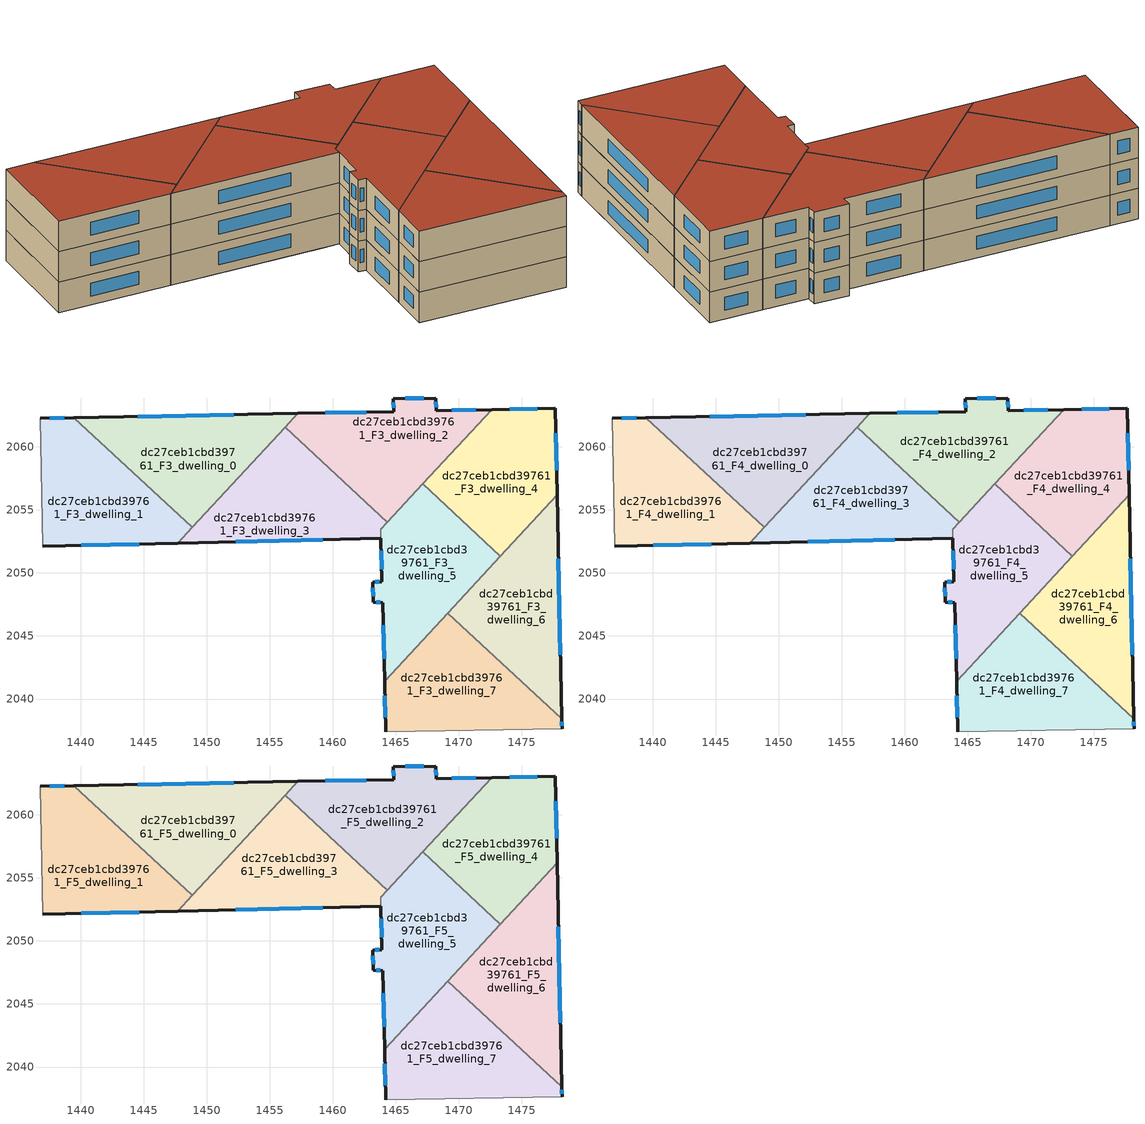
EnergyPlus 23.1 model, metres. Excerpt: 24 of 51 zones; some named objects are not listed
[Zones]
dc27ceb1cbd39761_F3_dwelling_0
 floor to dc27ceb1cbd39761_F2_dwelling_0 (EU_floor_Construction): 1457.23,2062.65 1448.86,2053.61 1439.47,2062.3 z9
 wall outside (EU_wall_Construction): 1457.23,2062.65 1439.47,2062.3 z9:12
 wall to dc27ceb1cbd39761_F3_dwelling_1 (EU_wall_Construction): 1439.47,2062.3 1448.86,2053.61 z9:12
 wall to dc27ceb1cbd39761_F3_dwelling_3 (EU_wall_Construction): 1448.86,2053.61 1456.21,2061.55 z9:12
 wall to dc27ceb1cbd39761_F3_dwelling_2 (EU_wall_Construction): 1456.21,2061.55 1457.23,2062.65 z9:12
 window (EU_Window_Construction): 1452.16,2062.55 1444.54,2062.4 z9.86:11.14
dc27ceb1cbd39761_F3_dwelling_1
 floor to dc27ceb1cbd39761_F2_dwelling_1 (EU_floor_Construction): 1448.86,2053.61 1447.71,2052.37 1436.99,2052.1 1436.77,2062.25 1439.47,2062.3 z9
 wall outside (EU_wall_Construction): 1439.47,2062.3 1436.77,2062.25 / 1436.99,2052.1 1447.71,2052.37 z9:12
 wall adiabatic (EU_wall_Construction): 1436.77,2062.25 1436.99,2052.1 z9:12
 wall to dc27ceb1cbd39761_F3_dwelling_3 (EU_wall_Construction): 1447.71,2052.37 1448.86,2053.61 z9:12
 window (EU_Window_Construction): 1438.7,2062.29 1437.54,2062.27 / 1440.05,2052.18 1444.65,2052.29 z9.86:11.14
dc27ceb1cbd39761_F3_dwelling_2
 floor to dc27ceb1cbd39761_F2_dwelling_2 (EU_floor_Construction): 1472.58,2062.95 1465.97,2055.81 1458.55,2062.68 1464.84,2062.8 1464.79,2063.83 1468.16,2063.86 1468.19,2062.86 z9
 floor to dc27ceb1cbd39761_F2_dwelling_3 (EU_floor_Construction): 1465.97,2055.81 1464.33,2054.03 1456.21,2061.55 1457.23,2062.65 1458.55,2062.68 z9
 wall outside (EU_wall_Construction): 1472.58,2062.95 1468.19,2062.86 1468.16,2063.86 1464.79,2063.83 1464.84,2062.8 1457.23,2062.65 z9:12
 wall to dc27ceb1cbd39761_F3_dwelling_3 (EU_wall_Construction): 1456.21,2061.55 1464.33,2054.03 z9:12
 wall to dc27ceb1cbd39761_F3_dwelling_4 (EU_wall_Construction): 1467.13,2057.05 1472.58,2062.95 z9:12
 wall to dc27ceb1cbd39761_F3_dwelling_5 (EU_wall_Construction): 1464.33,2054.03 1467.13,2057.05 z9:12
 window (EU_Window_Construction): 1471.33,2062.92 1469.44,2062.89 / 1462.66,2062.76 1459.41,2062.69 / 1464.8,2063.53 1464.82,2063.09 / 1467.2,2063.85 1465.76,2063.83 / 1468.18,2063.15 1468.17,2063.57 z9.86:11.14
dc27ceb1cbd39761_F3_dwelling_3
 floor to dc27ceb1cbd39761_F2_dwelling_3 (EU_floor_Construction): 1464.33,2054.03 1463.79,2053.46 1463.81,2052.76 1462.22,2052.72 1454.59,2059.79 1456.21,2061.55 z9
 floor to dc27ceb1cbd39761_F2_dwelling_4 (EU_floor_Construction): 1462.22,2052.72 1447.71,2052.37 1454.59,2059.79 z9
 wall outside (EU_wall_Construction): 1447.71,2052.37 1463.81,2052.76 z9:12
 wall to dc27ceb1cbd39761_F3_dwelling_5 (EU_wall_Construction): 1463.8,2053.46 1464.33,2054.03 / 1463.81,2052.76 1463.79,2053.46 z9:12
 window (EU_Window_Construction): 1452.31,2052.48 1459.21,2052.65 z9.86:11.14
dc27ceb1cbd39761_F3_dwelling_4
 floor to dc27ceb1cbd39761_F2_dwelling_5 (EU_floor_Construction): 1477.64,2063.05 1477.78,2056.19 1473.29,2051.34 1467.12,2057.05 1472.58,2062.95 z9
 wall outside (EU_wall_Construction): 1477.78,2056.19 1477.64,2063.05 1472.58,2062.95 z9:12
 wall to dc27ceb1cbd39761_F3_dwelling_5 (EU_wall_Construction): 1467.12,2057.05 1473.29,2051.34 z9:12
 wall to dc27ceb1cbd39761_F3_dwelling_6 (EU_wall_Construction): 1473.29,2051.34 1477.78,2056.19 z9:12
 window (EU_Window_Construction): 1476.2,2063.02 1474.03,2062.98 / 1477.74,2058.15 1477.68,2061.09 z9.86:11.14
dc27ceb1cbd39761_F3_dwelling_5
 floor to dc27ceb1cbd39761_F2_dwelling_6 (EU_floor_Construction): 1473.29,2051.34 1464.1,2041.41 1463.97,2047.65 1463.22,2047.67 1463.17,2049.28 1463.88,2049.32 1463.81,2052.76 1463.8,2053.46 1467.12,2057.05 z9
 wall outside (EU_wall_Construction): 1463.81,2052.76 1463.88,2049.32 1463.17,2049.28 1463.22,2047.67 1463.97,2047.65 1464.1,2041.41 z9:12
 wall to dc27ceb1cbd39761_F3_dwelling_7 (EU_wall_Construction): 1464.1,2041.41 1469.1,2046.81 z9:12
 wall to dc27ceb1cbd39761_F3_dwelling_6 (EU_wall_Construction): 1469.1,2046.81 1473.29,2051.34 z9:12
 window (EU_Window_Construction): 1463.83,2051.78 1463.86,2050.3 / 1464,2045.87 1464.06,2043.19 / 1463.43,2047.67 1463.75,2047.66 / 1463.18,2048.82 1463.2,2048.13 / 1463.68,2049.31 1463.37,2049.29 z9.86:11.14
dc27ceb1cbd39761_F3_dwelling_6
 floor to dc27ceb1cbd39761_F2_dwelling_7 (EU_floor_Construction): 1477.78,2056.19 1478.16,2038.43 1469.1,2046.81 z9
 wall outside (EU_wall_Construction): 1478.16,2038.43 1477.78,2056.19 z9:12
 wall to dc27ceb1cbd39761_F3_dwelling_7 (EU_wall_Construction): 1469.1,2046.81 1478.16,2038.43 z9:12
 window (EU_Window_Construction): 1478.05,2043.5 1477.89,2051.12 z9.86:11.14
dc27ceb1cbd39761_F3_dwelling_7
 floor to dc27ceb1cbd39761_F2_dwelling_8 (EU_floor_Construction): 1478.16,2038.43 1478.17,2037.66 1464.18,2037.4 1464.1,2041.41 1469.1,2046.81 z9
 wall outside (EU_wall_Construction): 1478.17,2037.66 1478.16,2038.43 / 1464.1,2041.41 1464.18,2037.4 z9:12
 wall adiabatic (EU_wall_Construction): 1464.18,2037.4 1478.17,2037.66 z9:12
 window (EU_Window_Construction): 1478.17,2037.88 1478.16,2038.21 / 1464.12,2040.26 1464.16,2038.54 z9.86:11.14
dc27ceb1cbd39761_F4_dwelling_0
 floor to dc27ceb1cbd39761_F3_dwelling_0 (EU_floor_Construction): 1457.23,2062.65 1448.86,2053.61 1439.47,2062.3 z12
 wall outside (EU_wall_Construction): 1457.23,2062.65 1439.47,2062.3 z12:15
 wall to dc27ceb1cbd39761_F4_dwelling_1 (EU_wall_Construction): 1439.47,2062.3 1448.86,2053.61 z12:15
 wall to dc27ceb1cbd39761_F4_dwelling_3 (EU_wall_Construction): 1448.86,2053.61 1456.21,2061.55 z12:15
 wall to dc27ceb1cbd39761_F4_dwelling_2 (EU_wall_Construction): 1456.21,2061.55 1457.23,2062.65 z12:15
 window (EU_Window_Construction): 1452.16,2062.55 1444.54,2062.4 z12.86:14.14
dc27ceb1cbd39761_F4_dwelling_1
 floor to dc27ceb1cbd39761_F3_dwelling_1 (EU_floor_Construction): 1448.86,2053.61 1447.71,2052.37 1436.99,2052.1 1436.77,2062.25 1439.47,2062.3 z12
 wall outside (EU_wall_Construction): 1439.47,2062.3 1436.77,2062.25 / 1436.99,2052.1 1447.71,2052.37 z12:15
 wall adiabatic (EU_wall_Construction): 1436.77,2062.25 1436.99,2052.1 z12:15
 wall to dc27ceb1cbd39761_F4_dwelling_3 (EU_wall_Construction): 1447.71,2052.37 1448.86,2053.61 z12:15
 window (EU_Window_Construction): 1438.7,2062.29 1437.54,2062.27 / 1440.05,2052.18 1444.65,2052.29 z12.86:14.14
dc27ceb1cbd39761_F4_dwelling_2
 floor to dc27ceb1cbd39761_F3_dwelling_2 (EU_floor_Construction): 1472.58,2062.95 1464.33,2054.03 1456.21,2061.55 1457.23,2062.65 1464.84,2062.8 1464.79,2063.83 1468.16,2063.86 1468.19,2062.86 z12
 wall outside (EU_wall_Construction): 1472.58,2062.95 1468.19,2062.86 1468.16,2063.86 1464.79,2063.83 1464.84,2062.8 1457.23,2062.65 z12:15
 wall to dc27ceb1cbd39761_F4_dwelling_3 (EU_wall_Construction): 1456.21,2061.55 1464.33,2054.03 z12:15
 wall to dc27ceb1cbd39761_F4_dwelling_4 (EU_wall_Construction): 1467.13,2057.05 1472.58,2062.95 z12:15
 wall to dc27ceb1cbd39761_F4_dwelling_5 (EU_wall_Construction): 1464.33,2054.03 1467.13,2057.05 z12:15
 window (EU_Window_Construction): 1471.33,2062.92 1469.44,2062.89 / 1462.66,2062.76 1459.41,2062.69 / 1464.8,2063.53 1464.82,2063.09 / 1467.2,2063.85 1465.76,2063.83 / 1468.18,2063.15 1468.17,2063.57 z12.86:14.14
dc27ceb1cbd39761_F4_dwelling_3
 floor to dc27ceb1cbd39761_F3_dwelling_3 (EU_floor_Construction): 1464.33,2054.03 1463.79,2053.46 1463.81,2052.76 1447.71,2052.37 1456.21,2061.55 z12
 wall outside (EU_wall_Construction): 1447.71,2052.37 1463.81,2052.76 z12:15
 wall to dc27ceb1cbd39761_F4_dwelling_5 (EU_wall_Construction): 1463.8,2053.46 1464.33,2054.03 / 1463.81,2052.76 1463.79,2053.46 z12:15
 window (EU_Window_Construction): 1452.31,2052.48 1459.21,2052.65 z12.86:14.14
dc27ceb1cbd39761_F4_dwelling_4
 floor to dc27ceb1cbd39761_F3_dwelling_4 (EU_floor_Construction): 1477.64,2063.05 1477.78,2056.19 1473.29,2051.34 1467.12,2057.05 1472.58,2062.95 z12
 wall outside (EU_wall_Construction): 1477.78,2056.19 1477.64,2063.05 1472.58,2062.95 z12:15
 wall to dc27ceb1cbd39761_F4_dwelling_5 (EU_wall_Construction): 1467.12,2057.05 1473.29,2051.34 z12:15
 wall to dc27ceb1cbd39761_F4_dwelling_6 (EU_wall_Construction): 1473.29,2051.34 1477.78,2056.19 z12:15
 window (EU_Window_Construction): 1476.2,2063.02 1474.03,2062.98 / 1477.74,2058.15 1477.68,2061.09 z12.86:14.14
dc27ceb1cbd39761_F4_dwelling_5
 floor to dc27ceb1cbd39761_F3_dwelling_5 (EU_floor_Construction): 1473.29,2051.34 1464.1,2041.41 1463.97,2047.65 1463.22,2047.67 1463.17,2049.28 1463.88,2049.32 1463.81,2052.76 1463.8,2053.46 1467.12,2057.05 z12
 wall outside (EU_wall_Construction): 1463.81,2052.76 1463.88,2049.32 1463.17,2049.28 1463.22,2047.67 1463.97,2047.65 1464.1,2041.41 z12:15
 wall to dc27ceb1cbd39761_F4_dwelling_7 (EU_wall_Construction): 1464.1,2041.41 1469.1,2046.81 z12:15
 wall to dc27ceb1cbd39761_F4_dwelling_6 (EU_wall_Construction): 1469.1,2046.81 1473.29,2051.34 z12:15
 window (EU_Window_Construction): 1463.83,2051.78 1463.86,2050.3 / 1464,2045.87 1464.06,2043.19 / 1463.43,2047.67 1463.75,2047.66 / 1463.18,2048.82 1463.2,2048.13 / 1463.68,2049.31 1463.37,2049.29 z12.86:14.14
dc27ceb1cbd39761_F4_dwelling_6
 floor to dc27ceb1cbd39761_F3_dwelling_6 (EU_floor_Construction): 1477.78,2056.19 1478.16,2038.43 1469.1,2046.81 z12
 wall outside (EU_wall_Construction): 1478.16,2038.43 1477.78,2056.19 z12:15
 wall to dc27ceb1cbd39761_F4_dwelling_7 (EU_wall_Construction): 1469.1,2046.81 1478.16,2038.43 z12:15
 window (EU_Window_Construction): 1478.05,2043.5 1477.89,2051.12 z12.86:14.14
dc27ceb1cbd39761_F4_dwelling_7
 floor to dc27ceb1cbd39761_F3_dwelling_7 (EU_floor_Construction): 1478.16,2038.43 1478.17,2037.66 1464.18,2037.4 1464.1,2041.41 1469.1,2046.81 z12
 wall outside (EU_wall_Construction): 1478.17,2037.66 1478.16,2038.43 / 1464.1,2041.41 1464.18,2037.4 z12:15
 wall adiabatic (EU_wall_Construction): 1464.18,2037.4 1478.17,2037.66 z12:15
 window (EU_Window_Construction): 1478.17,2037.88 1478.16,2038.21 / 1464.12,2040.26 1464.16,2038.54 z12.86:14.14
dc27ceb1cbd39761_F5_dwelling_0
 floor to dc27ceb1cbd39761_F4_dwelling_0 (EU_floor_Construction): 1457.23,2062.65 1448.86,2053.61 1439.47,2062.3 z15
 wall outside (EU_wall_Construction): 1457.23,2062.65 1439.47,2062.3 z15:18
 wall to dc27ceb1cbd39761_F5_dwelling_1 (EU_wall_Construction): 1439.47,2062.3 1448.86,2053.61 z15:18
 wall to dc27ceb1cbd39761_F5_dwelling_3 (EU_wall_Construction): 1448.86,2053.61 1456.21,2061.55 z15:18
 wall to dc27ceb1cbd39761_F5_dwelling_2 (EU_wall_Construction): 1456.21,2061.55 1457.23,2062.65 z15:18
 window (EU_Window_Construction): 1452.16,2062.55 1444.54,2062.4 z15.86:17.14
 roof outside (EU_roof_Construction): 1448.86,2053.61 1457.23,2062.65 1439.47,2062.3 z18
dc27ceb1cbd39761_F5_dwelling_1
 floor to dc27ceb1cbd39761_F4_dwelling_1 (EU_floor_Construction): 1448.86,2053.61 1447.71,2052.37 1436.99,2052.1 1436.77,2062.25 1439.47,2062.3 z15
 wall outside (EU_wall_Construction): 1439.47,2062.3 1436.77,2062.25 / 1436.99,2052.1 1447.71,2052.37 z15:18
 wall adiabatic (EU_wall_Construction): 1436.77,2062.25 1436.99,2052.1 z15:18
 wall to dc27ceb1cbd39761_F5_dwelling_3 (EU_wall_Construction): 1447.71,2052.37 1448.86,2053.61 z15:18
 window (EU_Window_Construction): 1438.7,2062.29 1437.54,2062.27 / 1440.05,2052.18 1444.65,2052.29 z15.86:17.14
 roof outside (EU_roof_Construction): 1447.71,2052.37 1448.86,2053.61 1439.47,2062.3 1436.77,2062.25 1436.99,2052.1 z18
dc27ceb1cbd39761_F5_dwelling_2
 floor to dc27ceb1cbd39761_F4_dwelling_2 (EU_floor_Construction): 1472.58,2062.95 1464.33,2054.03 1456.21,2061.55 1457.23,2062.65 1464.84,2062.8 1464.79,2063.83 1468.16,2063.86 1468.19,2062.86 z15
 wall outside (EU_wall_Construction): 1472.58,2062.95 1468.19,2062.86 1468.16,2063.86 1464.79,2063.83 1464.84,2062.8 1457.23,2062.65 z15:18
 wall to dc27ceb1cbd39761_F5_dwelling_3 (EU_wall_Construction): 1456.21,2061.55 1464.33,2054.03 z15:18
 wall to dc27ceb1cbd39761_F5_dwelling_4 (EU_wall_Construction): 1467.13,2057.05 1472.58,2062.95 z15:18
 wall to dc27ceb1cbd39761_F5_dwelling_5 (EU_wall_Construction): 1464.33,2054.03 1467.13,2057.05 z15:18
 window (EU_Window_Construction): 1471.33,2062.92 1469.44,2062.89 / 1462.66,2062.76 1459.41,2062.69 / 1464.8,2063.53 1464.82,2063.09 / 1467.2,2063.85 1465.76,2063.83 / 1468.18,2063.15 1468.17,2063.57 z15.86:17.14
 roof outside (EU_roof_Construction): 1464.33,2054.03 1472.58,2062.95 1468.19,2062.86 1468.16,2063.86 1464.79,2063.83 1464.84,2062.8 1457.23,2062.65 1456.21,2061.55 z18
dc27ceb1cbd39761_F5_dwelling_3
 floor to dc27ceb1cbd39761_F4_dwelling_3 (EU_floor_Construction): 1464.33,2054.03 1463.79,2053.46 1463.81,2052.76 1447.71,2052.37 1456.21,2061.55 z15
 wall outside (EU_wall_Construction): 1447.71,2052.37 1463.81,2052.76 z15:18
 wall to dc27ceb1cbd39761_F5_dwelling_5 (EU_wall_Construction): 1463.8,2053.46 1464.33,2054.03 / 1463.81,2052.76 1463.79,2053.46 z15:18
 window (EU_Window_Construction): 1452.31,2052.48 1459.21,2052.65 z15.86:17.14
 roof outside (EU_roof_Construction): 1463.81,2052.76 1463.79,2053.46 1464.33,2054.03 1456.21,2061.55 1447.71,2052.37 z18
dc27ceb1cbd39761_F5_dwelling_4
 floor to dc27ceb1cbd39761_F4_dwelling_4 (EU_floor_Construction): 1477.64,2063.05 1477.78,2056.19 1473.29,2051.34 1467.12,2057.05 1472.58,2062.95 z15
 wall outside (EU_wall_Construction): 1477.78,2056.19 1477.64,2063.05 1472.58,2062.95 z15:18
 wall to dc27ceb1cbd39761_F5_dwelling_5 (EU_wall_Construction): 1467.12,2057.05 1473.29,2051.34 z15:18
 wall to dc27ceb1cbd39761_F5_dwelling_6 (EU_wall_Construction): 1473.29,2051.34 1477.78,2056.19 z15:18
 window (EU_Window_Construction): 1476.2,2063.02 1474.03,2062.98 / 1477.74,2058.15 1477.68,2061.09 z15.86:17.14
 roof outside (EU_roof_Construction): 1473.29,2051.34 1477.78,2056.19 1477.64,2063.05 1472.58,2062.95 1467.12,2057.05 z18
dc27ceb1cbd39761_F5_dwelling_5
 floor to dc27ceb1cbd39761_F4_dwelling_5 (EU_floor_Construction): 1473.29,2051.34 1464.1,2041.41 1463.97,2047.65 1463.22,2047.67 1463.17,2049.28 1463.88,2049.32 1463.81,2052.76 1463.8,2053.46 1467.12,2057.05 z15
 wall outside (EU_wall_Construction): 1463.81,2052.76 1463.88,2049.32 1463.17,2049.28 1463.22,2047.67 1463.97,2047.65 1464.1,2041.41 z15:18
 wall to dc27ceb1cbd39761_F5_dwelling_7 (EU_wall_Construction): 1464.1,2041.41 1469.1,2046.81 z15:18
 wall to dc27ceb1cbd39761_F5_dwelling_6 (EU_wall_Construction): 1469.1,2046.81 1473.29,2051.34 z15:18
 window (EU_Window_Construction): 1463.83,2051.78 1463.86,2050.3 / 1464,2045.87 1464.06,2043.19 / 1463.43,2047.67 1463.75,2047.66 / 1463.18,2048.82 1463.2,2048.13 / 1463.68,2049.31 1463.37,2049.29 z15.86:17.14
 roof outside (EU_roof_Construction): 1464.1,2041.41 1473.29,2051.34 1467.12,2057.05 1463.8,2053.46 1463.81,2052.76 1463.88,2049.32 1463.17,2049.28 1463.22,2047.67 1463.97,2047.65 z18
dc27ceb1cbd39761_F5_dwelling_6
 floor to dc27ceb1cbd39761_F4_dwelling_6 (EU_floor_Construction): 1477.78,2056.19 1478.16,2038.43 1469.1,2046.81 z15
 wall outside (EU_wall_Construction): 1478.16,2038.43 1477.78,2056.19 z15:18
 wall to dc27ceb1cbd39761_F5_dwelling_7 (EU_wall_Construction): 1469.1,2046.81 1478.16,2038.43 z15:18
 window (EU_Window_Construction): 1478.05,2043.5 1477.89,2051.12 z15.86:17.14
 roof outside (EU_roof_Construction): 1478.16,2038.43 1477.78,2056.19 1469.1,2046.81 z18
dc27ceb1cbd39761_F5_dwelling_7
 floor to dc27ceb1cbd39761_F4_dwelling_7 (EU_floor_Construction): 1478.16,2038.43 1478.17,2037.66 1464.18,2037.4 1464.1,2041.41 1469.1,2046.81 z15
 wall outside (EU_wall_Construction): 1478.17,2037.66 1478.16,2038.43 / 1464.1,2041.41 1464.18,2037.4 z15:18
 wall adiabatic (EU_wall_Construction): 1464.18,2037.4 1478.17,2037.66 z15:18
 window (EU_Window_Construction): 1478.17,2037.88 1478.16,2038.21 / 1464.12,2040.26 1464.16,2038.54 z15.86:17.14
 roof outside (EU_roof_Construction): 1478.17,2037.66 1478.16,2038.43 1469.1,2046.81 1464.1,2041.41 1464.18,2037.4 z18
[Building]
EU S2 Campaign: North Axis=0; Terrain=City; Solar Distribution=FullExterior
[Site:Location]
Helsinki-Vantaa.AP: Latitude=60.317; Longitude=24.963; Time Zone=2; Elevation=54.6
[SizingPeriod:WeatherFileDays]
AnnualSizingPeriod: Begin Month=1; Begin Day of Month=1; End Month=12; End Day of Month=31; Day of Week for Start Day=Monday; Use Weather File Daylight Saving Period=No; Use Weather File Rain and Snow Indicators=No
[MATERIAL]
EU_InternalMass_Material: Roughness=MediumRough; Thickness=0.1; Conductivity=1; Density=1800; Specific Heat=900; Thermal Absorptance=0.9; Solar Absorptance=0.7; Visible Absorptance=0.7
[MATERIAL:NOMASS] Roughness=MediumRough; Thermal Absorptance=0.9; Solar Absorptance=0.7; Visible Absorptance=0.7
Name | Thermal Resistance
EU_wall_NoMass | 1.10183
EU_roof_NoMass; EU_floor_NoMass | 1.70606
[WINDOWMATERIAL:SIMPLEGLAZINGSYSTEM]
EU_Window_SimpleGlazing: UFactor=3.11035; Solar Heat Gain Coefficient=0.8; Visible Transmittance=0.8
[CONSTRUCTION]
EU_wall_Construction: EU_wall_NoMass
EU_roof_Construction: EU_roof_NoMass
EU_floor_Construction: EU_floor_NoMass
EU_Window_Construction: EU_Window_SimpleGlazing
EU_InternalMass_Construction: EU_InternalMass_Material
[ZONE] Type=1; Multiplier=1; Ceiling Height=autocalculate; Floor Area=autocalculate; Part of Total Floor Area=Yes
Name | Volume
dc27ceb1cbd39761_F3_dwelling_0; dc27ceb1cbd39761_F4_dwelling_0; dc27ceb1cbd39761_F5_dwelling_0; dc27ceb1cbd39761_F3_dwelling_6; dc27ceb1cbd39761_F4_dwelling_6; dc27ceb1cbd39761_F5_dwelling_6 | 236.654
dc27ceb1cbd39761_F3_dwelling_1; dc27ceb1cbd39761_F4_dwelling_1; dc27ceb1cbd39761_F5_dwelling_1 | 236.658
dc27ceb1cbd39761_F3_dwelling_2; dc27ceb1cbd39761_F4_dwelling_2; dc27ceb1cbd39761_F5_dwelling_2 | 236.661
dc27ceb1cbd39761_F3_dwelling_3; dc27ceb1cbd39761_F4_dwelling_3; dc27ceb1cbd39761_F5_dwelling_3 | 237.393
dc27ceb1cbd39761_F3_dwelling_4; dc27ceb1cbd39761_F4_dwelling_4; dc27ceb1cbd39761_F5_dwelling_4 | 236.678
dc27ceb1cbd39761_F3_dwelling_5; dc27ceb1cbd39761_F4_dwelling_5; dc27ceb1cbd39761_F5_dwelling_5 | 235.963
dc27ceb1cbd39761_F3_dwelling_7; dc27ceb1cbd39761_F4_dwelling_7; dc27ceb1cbd39761_F5_dwelling_7 | 236.676
[INTERNALMASS] Construction=EU_InternalMass_Construction
Name | Zone or ZoneList | Surface Area
dc27ceb1cbd39761_F3_dwelling_0_EU_InternalMass | dc27ceb1cbd39761_F3_dwelling_0 | 78.885
dc27ceb1cbd39761_F3_dwelling_1_EU_InternalMass | dc27ceb1cbd39761_F3_dwelling_1 | 78.8858
dc27ceb1cbd39761_F3_dwelling_2_EU_InternalMass | dc27ceb1cbd39761_F3_dwelling_2 | 78.8871
dc27ceb1cbd39761_F3_dwelling_3_EU_InternalMass | dc27ceb1cbd39761_F3_dwelling_3 | 79.134
dc27ceb1cbd39761_F3_dwelling_4_EU_InternalMass | dc27ceb1cbd39761_F3_dwelling_4 | 78.893
dc27ceb1cbd39761_F3_dwelling_5_EU_InternalMass | dc27ceb1cbd39761_F3_dwelling_5 | 78.6555
dc27ceb1cbd39761_F3_dwelling_6_EU_InternalMass | dc27ceb1cbd39761_F3_dwelling_6 | 78.8848
dc27ceb1cbd39761_F3_dwelling_7_EU_InternalMass | dc27ceb1cbd39761_F3_dwelling_7 | 78.8921
dc27ceb1cbd39761_F4_dwelling_0_EU_InternalMass | dc27ceb1cbd39761_F4_dwelling_0 | 78.885
dc27ceb1cbd39761_F4_dwelling_1_EU_InternalMass | dc27ceb1cbd39761_F4_dwelling_1 | 78.8858
dc27ceb1cbd39761_F4_dwelling_2_EU_InternalMass | dc27ceb1cbd39761_F4_dwelling_2 | 78.8871
dc27ceb1cbd39761_F4_dwelling_3_EU_InternalMass | dc27ceb1cbd39761_F4_dwelling_3 | 79.134
dc27ceb1cbd39761_F4_dwelling_4_EU_InternalMass | dc27ceb1cbd39761_F4_dwelling_4 | 78.893
dc27ceb1cbd39761_F4_dwelling_5_EU_InternalMass | dc27ceb1cbd39761_F4_dwelling_5 | 78.6555
dc27ceb1cbd39761_F4_dwelling_6_EU_InternalMass | dc27ceb1cbd39761_F4_dwelling_6 | 78.8848
dc27ceb1cbd39761_F4_dwelling_7_EU_InternalMass | dc27ceb1cbd39761_F4_dwelling_7 | 78.8921
dc27ceb1cbd39761_F5_dwelling_0_EU_InternalMass | dc27ceb1cbd39761_F5_dwelling_0 | 78.885
dc27ceb1cbd39761_F5_dwelling_1_EU_InternalMass | dc27ceb1cbd39761_F5_dwelling_1 | 78.8858
dc27ceb1cbd39761_F5_dwelling_2_EU_InternalMass | dc27ceb1cbd39761_F5_dwelling_2 | 78.8871
dc27ceb1cbd39761_F5_dwelling_3_EU_InternalMass | dc27ceb1cbd39761_F5_dwelling_3 | 79.134
dc27ceb1cbd39761_F5_dwelling_4_EU_InternalMass | dc27ceb1cbd39761_F5_dwelling_4 | 78.893
dc27ceb1cbd39761_F5_dwelling_5_EU_InternalMass | dc27ceb1cbd39761_F5_dwelling_5 | 78.6555
dc27ceb1cbd39761_F5_dwelling_6_EU_InternalMass | dc27ceb1cbd39761_F5_dwelling_6 | 78.8848
dc27ceb1cbd39761_F5_dwelling_7_EU_InternalMass | dc27ceb1cbd39761_F5_dwelling_7 | 78.8921
[OTHEREQUIPMENT] Fuel Type=Electricity; Design Level Calculation Method=Watts/Area; Power per Zone Floor Area=1; Fraction Latent=0; Fraction Radiant=0; Fraction Lost=0; Carbon Dioxide Generation Rate=0; EndUse Subcategory=EU_Step8_InternalGains
Name | Zone or ZoneList or Space or SpaceList | Schedule
EU_Step8_InternalGain_dc27ceb1cbd39761_F3_dwelling_0_f000 | dc27ceb1cbd39761_F3_dwelling_0 | EU_Step8_GainSchedule_dc27ceb1cbd39761_F3_dwelling_0_f000
EU_Step8_InternalGain_dc27ceb1cbd39761_F3_dwelling_1_f000 | dc27ceb1cbd39761_F3_dwelling_1 | EU_Step8_GainSchedule_dc27ceb1cbd39761_F3_dwelling_1_f000
EU_Step8_InternalGain_dc27ceb1cbd39761_F3_dwelling_2_f000 | dc27ceb1cbd39761_F3_dwelling_2 | EU_Step8_GainSchedule_dc27ceb1cbd39761_F3_dwelling_2_f000
EU_Step8_InternalGain_dc27ceb1cbd39761_F3_dwelling_3_f000 | dc27ceb1cbd39761_F3_dwelling_3 | EU_Step8_GainSchedule_dc27ceb1cbd39761_F3_dwelling_3_f000
EU_Step8_InternalGain_dc27ceb1cbd39761_F3_dwelling_4_f000 | dc27ceb1cbd39761_F3_dwelling_4 | EU_Step8_GainSchedule_dc27ceb1cbd39761_F3_dwelling_4_f000
EU_Step8_InternalGain_dc27ceb1cbd39761_F3_dwelling_5_f000 | dc27ceb1cbd39761_F3_dwelling_5 | EU_Step8_GainSchedule_dc27ceb1cbd39761_F3_dwelling_5_f000
EU_Step8_InternalGain_dc27ceb1cbd39761_F3_dwelling_6_f000 | dc27ceb1cbd39761_F3_dwelling_6 | EU_Step8_GainSchedule_dc27ceb1cbd39761_F3_dwelling_6_f000
EU_Step8_InternalGain_dc27ceb1cbd39761_F3_dwelling_7_f000 | dc27ceb1cbd39761_F3_dwelling_7 | EU_Step8_GainSchedule_dc27ceb1cbd39761_F3_dwelling_7_f000
EU_Step8_InternalGain_dc27ceb1cbd39761_F4_dwelling_0_f000 | dc27ceb1cbd39761_F4_dwelling_0 | EU_Step8_GainSchedule_dc27ceb1cbd39761_F4_dwelling_0_f000
EU_Step8_InternalGain_dc27ceb1cbd39761_F4_dwelling_1_f000 | dc27ceb1cbd39761_F4_dwelling_1 | EU_Step8_GainSchedule_dc27ceb1cbd39761_F4_dwelling_1_f000
EU_Step8_InternalGain_dc27ceb1cbd39761_F4_dwelling_2_f000 | dc27ceb1cbd39761_F4_dwelling_2 | EU_Step8_GainSchedule_dc27ceb1cbd39761_F4_dwelling_2_f000
EU_Step8_InternalGain_dc27ceb1cbd39761_F4_dwelling_3_f000 | dc27ceb1cbd39761_F4_dwelling_3 | EU_Step8_GainSchedule_dc27ceb1cbd39761_F4_dwelling_3_f000
EU_Step8_InternalGain_dc27ceb1cbd39761_F4_dwelling_4_f000 | dc27ceb1cbd39761_F4_dwelling_4 | EU_Step8_GainSchedule_dc27ceb1cbd39761_F4_dwelling_4_f000
EU_Step8_InternalGain_dc27ceb1cbd39761_F4_dwelling_5_f000 | dc27ceb1cbd39761_F4_dwelling_5 | EU_Step8_GainSchedule_dc27ceb1cbd39761_F4_dwelling_5_f000
EU_Step8_InternalGain_dc27ceb1cbd39761_F4_dwelling_6_f000 | dc27ceb1cbd39761_F4_dwelling_6 | EU_Step8_GainSchedule_dc27ceb1cbd39761_F4_dwelling_6_f000
EU_Step8_InternalGain_dc27ceb1cbd39761_F4_dwelling_7_f000 | dc27ceb1cbd39761_F4_dwelling_7 | EU_Step8_GainSchedule_dc27ceb1cbd39761_F4_dwelling_7_f000
EU_Step8_InternalGain_dc27ceb1cbd39761_F5_dwelling_0_f000 | dc27ceb1cbd39761_F5_dwelling_0 | EU_Step8_GainSchedule_dc27ceb1cbd39761_F5_dwelling_0_f000
EU_Step8_InternalGain_dc27ceb1cbd39761_F5_dwelling_1_f000 | dc27ceb1cbd39761_F5_dwelling_1 | EU_Step8_GainSchedule_dc27ceb1cbd39761_F5_dwelling_1_f000
EU_Step8_InternalGain_dc27ceb1cbd39761_F5_dwelling_2_f000 | dc27ceb1cbd39761_F5_dwelling_2 | EU_Step8_GainSchedule_dc27ceb1cbd39761_F5_dwelling_2_f000
EU_Step8_InternalGain_dc27ceb1cbd39761_F5_dwelling_3_f000 | dc27ceb1cbd39761_F5_dwelling_3 | EU_Step8_GainSchedule_dc27ceb1cbd39761_F5_dwelling_3_f000
EU_Step8_InternalGain_dc27ceb1cbd39761_F5_dwelling_4_f000 | dc27ceb1cbd39761_F5_dwelling_4 | EU_Step8_GainSchedule_dc27ceb1cbd39761_F5_dwelling_4_f000
EU_Step8_InternalGain_dc27ceb1cbd39761_F5_dwelling_5_f000 | dc27ceb1cbd39761_F5_dwelling_5 | EU_Step8_GainSchedule_dc27ceb1cbd39761_F5_dwelling_5_f000
EU_Step8_InternalGain_dc27ceb1cbd39761_F5_dwelling_6_f000 | dc27ceb1cbd39761_F5_dwelling_6 | EU_Step8_GainSchedule_dc27ceb1cbd39761_F5_dwelling_6_f000
EU_Step8_InternalGain_dc27ceb1cbd39761_F5_dwelling_7_f000 | dc27ceb1cbd39761_F5_dwelling_7 | EU_Step8_GainSchedule_dc27ceb1cbd39761_F5_dwelling_7_f000
[ZONEVENTILATION:DESIGNFLOWRATE] Schedule=EU_AlwaysOn; Design Flow Rate Calculation Method=AirChanges/Hour; Air Changes per Hour=0.756316; Ventilation Type=Natural; Fan Pressure Rise=0; Fan Total Efficiency=1; Constant Term Coefficient=1; Temperature Term Coefficient=0; Velocity Term Coefficient=0; Velocity Squared Term Coefficient=0; Minimum Indoor Temperature=-100; Maximum Indoor Temperature=100; Delta Temperature=-100; Minimum Outdoor Temperature=-100; Maximum Outdoor Temperature=100; Maximum Wind Speed=40
Name | Zone or ZoneList or Space or SpaceList
EU_ConstantAir_dc27ceb1cbd39761_F3_dwelling_0 | dc27ceb1cbd39761_F3_dwelling_0
EU_ConstantAir_dc27ceb1cbd39761_F3_dwelling_1 | dc27ceb1cbd39761_F3_dwelling_1
EU_ConstantAir_dc27ceb1cbd39761_F3_dwelling_2 | dc27ceb1cbd39761_F3_dwelling_2
EU_ConstantAir_dc27ceb1cbd39761_F3_dwelling_3 | dc27ceb1cbd39761_F3_dwelling_3
EU_ConstantAir_dc27ceb1cbd39761_F3_dwelling_4 | dc27ceb1cbd39761_F3_dwelling_4
EU_ConstantAir_dc27ceb1cbd39761_F3_dwelling_5 | dc27ceb1cbd39761_F3_dwelling_5
EU_ConstantAir_dc27ceb1cbd39761_F3_dwelling_6 | dc27ceb1cbd39761_F3_dwelling_6
EU_ConstantAir_dc27ceb1cbd39761_F3_dwelling_7 | dc27ceb1cbd39761_F3_dwelling_7
EU_ConstantAir_dc27ceb1cbd39761_F4_dwelling_0 | dc27ceb1cbd39761_F4_dwelling_0
EU_ConstantAir_dc27ceb1cbd39761_F4_dwelling_1 | dc27ceb1cbd39761_F4_dwelling_1
EU_ConstantAir_dc27ceb1cbd39761_F4_dwelling_2 | dc27ceb1cbd39761_F4_dwelling_2
EU_ConstantAir_dc27ceb1cbd39761_F4_dwelling_3 | dc27ceb1cbd39761_F4_dwelling_3
EU_ConstantAir_dc27ceb1cbd39761_F4_dwelling_4 | dc27ceb1cbd39761_F4_dwelling_4
EU_ConstantAir_dc27ceb1cbd39761_F4_dwelling_5 | dc27ceb1cbd39761_F4_dwelling_5
EU_ConstantAir_dc27ceb1cbd39761_F4_dwelling_6 | dc27ceb1cbd39761_F4_dwelling_6
EU_ConstantAir_dc27ceb1cbd39761_F4_dwelling_7 | dc27ceb1cbd39761_F4_dwelling_7
EU_ConstantAir_dc27ceb1cbd39761_F5_dwelling_0 | dc27ceb1cbd39761_F5_dwelling_0
EU_ConstantAir_dc27ceb1cbd39761_F5_dwelling_1 | dc27ceb1cbd39761_F5_dwelling_1
EU_ConstantAir_dc27ceb1cbd39761_F5_dwelling_2 | dc27ceb1cbd39761_F5_dwelling_2
EU_ConstantAir_dc27ceb1cbd39761_F5_dwelling_3 | dc27ceb1cbd39761_F5_dwelling_3
EU_ConstantAir_dc27ceb1cbd39761_F5_dwelling_4 | dc27ceb1cbd39761_F5_dwelling_4
EU_ConstantAir_dc27ceb1cbd39761_F5_dwelling_5 | dc27ceb1cbd39761_F5_dwelling_5
EU_ConstantAir_dc27ceb1cbd39761_F5_dwelling_6 | dc27ceb1cbd39761_F5_dwelling_6
EU_ConstantAir_dc27ceb1cbd39761_F5_dwelling_7 | dc27ceb1cbd39761_F5_dwelling_7
[HVACTEMPLATE:ZONE:IDEALLOADSAIRSYSTEM] System Availability Schedule=EU_AlwaysOn; Maximum Heating Supply Air Temperature=50; Minimum Cooling Supply Air Temperature=13; Maximum Heating Supply Air Humidity Ratio=0.0156; Minimum Cooling Supply Air Humidity Ratio=0.0077; Heating Limit=NoLimit; Cooling Limit=NoLimit; Heating Availability Schedule=EU_AlwaysOn; Cooling Availability Schedule=EU_CoolingOff; Dehumidification Control Type=ConstantSensibleHeatRatio; Cooling Sensible Heat Ratio=0.7; Dehumidification Setpoint=60; Humidification Control Type=None; Humidification Setpoint=30; Outdoor Air Method=None; Outdoor Air Flow Rate per Person=0.00944; Outdoor Air Flow Rate per Zone Floor Area=0; Outdoor Air Flow Rate per Zone=0; Demand Controlled Ventilation Type=None; Outdoor Air Economizer Type=NoEconomizer; Heat Recovery Type=None; Sensible Heat Recovery Effectiveness=0.7; Latent Heat Recovery Effectiveness=0.65
Name | Template Thermostat
dc27ceb1cbd39761_F3_dwelling_0 | EU_HeatOnly_dc27ceb1cbd39761_F3_dwelling_0
dc27ceb1cbd39761_F3_dwelling_1 | EU_HeatOnly_dc27ceb1cbd39761_F3_dwelling_1
dc27ceb1cbd39761_F3_dwelling_2 | EU_HeatOnly_dc27ceb1cbd39761_F3_dwelling_2
dc27ceb1cbd39761_F3_dwelling_3 | EU_HeatOnly_dc27ceb1cbd39761_F3_dwelling_3
dc27ceb1cbd39761_F3_dwelling_4 | EU_HeatOnly_dc27ceb1cbd39761_F3_dwelling_4
dc27ceb1cbd39761_F3_dwelling_5 | EU_HeatOnly_dc27ceb1cbd39761_F3_dwelling_5
dc27ceb1cbd39761_F3_dwelling_6 | EU_HeatOnly_dc27ceb1cbd39761_F3_dwelling_6
dc27ceb1cbd39761_F3_dwelling_7 | EU_HeatOnly_dc27ceb1cbd39761_F3_dwelling_7
dc27ceb1cbd39761_F4_dwelling_0 | EU_HeatOnly_dc27ceb1cbd39761_F4_dwelling_0
dc27ceb1cbd39761_F4_dwelling_1 | EU_HeatOnly_dc27ceb1cbd39761_F4_dwelling_1
dc27ceb1cbd39761_F4_dwelling_2 | EU_HeatOnly_dc27ceb1cbd39761_F4_dwelling_2
dc27ceb1cbd39761_F4_dwelling_3 | EU_HeatOnly_dc27ceb1cbd39761_F4_dwelling_3
dc27ceb1cbd39761_F4_dwelling_4 | EU_HeatOnly_dc27ceb1cbd39761_F4_dwelling_4
dc27ceb1cbd39761_F4_dwelling_5 | EU_HeatOnly_dc27ceb1cbd39761_F4_dwelling_5
dc27ceb1cbd39761_F4_dwelling_6 | EU_HeatOnly_dc27ceb1cbd39761_F4_dwelling_6
dc27ceb1cbd39761_F4_dwelling_7 | EU_HeatOnly_dc27ceb1cbd39761_F4_dwelling_7
dc27ceb1cbd39761_F5_dwelling_0 | EU_HeatOnly_dc27ceb1cbd39761_F5_dwelling_0
dc27ceb1cbd39761_F5_dwelling_1 | EU_HeatOnly_dc27ceb1cbd39761_F5_dwelling_1
dc27ceb1cbd39761_F5_dwelling_2 | EU_HeatOnly_dc27ceb1cbd39761_F5_dwelling_2
dc27ceb1cbd39761_F5_dwelling_3 | EU_HeatOnly_dc27ceb1cbd39761_F5_dwelling_3
dc27ceb1cbd39761_F5_dwelling_4 | EU_HeatOnly_dc27ceb1cbd39761_F5_dwelling_4
dc27ceb1cbd39761_F5_dwelling_5 | EU_HeatOnly_dc27ceb1cbd39761_F5_dwelling_5
dc27ceb1cbd39761_F5_dwelling_6 | EU_HeatOnly_dc27ceb1cbd39761_F5_dwelling_6
dc27ceb1cbd39761_F5_dwelling_7 | EU_HeatOnly_dc27ceb1cbd39761_F5_dwelling_7
[SIZING:ZONE] Zone Cooling Design Supply Air Temperature Input Method=SupplyAirTemperature; Zone Cooling Design Supply Air Temperature=13; Zone Heating Design Supply Air Temperature Input Method=SupplyAirTemperature; Zone Heating Design Supply Air Temperature=50; Zone Cooling Design Supply Air Humidity Ratio=0.008; Zone Heating Design Supply Air Humidity Ratio=0.008; Cooling Design Air Flow Method=DesignDay; Cooling Design Air Flow Rate=0; Cooling Minimum Air Flow per Zone Floor Area=0.000762; Cooling Minimum Air Flow=0; Cooling Minimum Air Flow Fraction=0.2; Heating Design Air Flow Method=DesignDay; Heating Design Air Flow Rate=0; Heating Maximum Air Flow per Zone Floor Area=0.002032; Heating Maximum Air Flow=0.141576; Heating Maximum Air Flow Fraction=0.3; Account for Dedicated Outdoor Air System=No; Dedicated Outdoor Air System Control Strategy=NeutralSupplyAir; Dedicated Outdoor Air Low Setpoint Temperature for Design=autosize; Dedicated Outdoor Air High Setpoint Temperature for Design=autosize; Zone Load Sizing Method=Sensible Load Only No Latent Load; Zone Latent Cooling Design Supply Air Humidity Ratio Input Method=HumidityRatioDifference; Zone Cooling Design Supply Air Humidity Ratio Difference=0.005; Zone Latent Heating Design Supply Air Humidity Ratio Input Method=HumidityRatioDifference; Zone Humidification Design Supply Air Humidity Ratio Difference=0.005
dc27ceb1cbd39761_F3_dwelling_0; dc27ceb1cbd39761_F3_dwelling_1; dc27ceb1cbd39761_F3_dwelling_2; dc27ceb1cbd39761_F3_dwelling_3; dc27ceb1cbd39761_F3_dwelling_4; dc27ceb1cbd39761_F3_dwelling_5; dc27ceb1cbd39761_F3_dwelling_6; dc27ceb1cbd39761_F3_dwelling_7; dc27ceb1cbd39761_F4_dwelling_0; dc27ceb1cbd39761_F4_dwelling_1; dc27ceb1cbd39761_F4_dwelling_2; dc27ceb1cbd39761_F4_dwelling_3; dc27ceb1cbd39761_F4_dwelling_4; dc27ceb1cbd39761_F4_dwelling_5; dc27ceb1cbd39761_F4_dwelling_6; dc27ceb1cbd39761_F4_dwelling_7; dc27ceb1cbd39761_F5_dwelling_0; dc27ceb1cbd39761_F5_dwelling_1; dc27ceb1cbd39761_F5_dwelling_2; dc27ceb1cbd39761_F5_dwelling_3; dc27ceb1cbd39761_F5_dwelling_4; dc27ceb1cbd39761_F5_dwelling_5; dc27ceb1cbd39761_F5_dwelling_6; dc27ceb1cbd39761_F5_dwelling_7
[SCHEDULE:CONSTANT]
Name | Hourly Value
EU_AlwaysOn | 1
EU_CoolingOff | 0
[SCHEDULE:FILE] Column Number=1; Rows to Skip at Top=0; Number of Hours of Data=8760; Column Separator=Comma; Interpolate to Timestep=No; Minutes per Item=60; Adjust Schedule for Daylight Savings=Yes
Name | File
EU_Step8_GainSchedule_dc27ceb1cbd39761_F3_dwelling_0_f000 | ../../schedules/dc27ceb1cbd39761/dc27ceb1cbd39761_F3_dwelling_0_f000_gain.csv
EU_Step8_GainSchedule_dc27ceb1cbd39761_F3_dwelling_1_f000 | ../../schedules/dc27ceb1cbd39761/dc27ceb1cbd39761_F3_dwelling_1_f000_gain.csv
EU_Step8_GainSchedule_dc27ceb1cbd39761_F3_dwelling_2_f000 | ../../schedules/dc27ceb1cbd39761/dc27ceb1cbd39761_F3_dwelling_2_f000_gain.csv
EU_Step8_GainSchedule_dc27ceb1cbd39761_F3_dwelling_3_f000 | ../../schedules/dc27ceb1cbd39761/dc27ceb1cbd39761_F3_dwelling_3_f000_gain.csv
EU_Step8_GainSchedule_dc27ceb1cbd39761_F3_dwelling_4_f000 | ../../schedules/dc27ceb1cbd39761/dc27ceb1cbd39761_F3_dwelling_4_f000_gain.csv
EU_Step8_GainSchedule_dc27ceb1cbd39761_F3_dwelling_5_f000 | ../../schedules/dc27ceb1cbd39761/dc27ceb1cbd39761_F3_dwelling_5_f000_gain.csv
EU_Step8_GainSchedule_dc27ceb1cbd39761_F3_dwelling_6_f000 | ../../schedules/dc27ceb1cbd39761/dc27ceb1cbd39761_F3_dwelling_6_f000_gain.csv
EU_Step8_GainSchedule_dc27ceb1cbd39761_F3_dwelling_7_f000 | ../../schedules/dc27ceb1cbd39761/dc27ceb1cbd39761_F3_dwelling_7_f000_gain.csv
EU_Step8_GainSchedule_dc27ceb1cbd39761_F4_dwelling_0_f000 | ../../schedules/dc27ceb1cbd39761/dc27ceb1cbd39761_F4_dwelling_0_f000_gain.csv
EU_Step8_GainSchedule_dc27ceb1cbd39761_F4_dwelling_1_f000 | ../../schedules/dc27ceb1cbd39761/dc27ceb1cbd39761_F4_dwelling_1_f000_gain.csv
EU_Step8_GainSchedule_dc27ceb1cbd39761_F4_dwelling_2_f000 | ../../schedules/dc27ceb1cbd39761/dc27ceb1cbd39761_F4_dwelling_2_f000_gain.csv
EU_Step8_GainSchedule_dc27ceb1cbd39761_F4_dwelling_3_f000 | ../../schedules/dc27ceb1cbd39761/dc27ceb1cbd39761_F4_dwelling_3_f000_gain.csv
EU_Step8_GainSchedule_dc27ceb1cbd39761_F4_dwelling_4_f000 | ../../schedules/dc27ceb1cbd39761/dc27ceb1cbd39761_F4_dwelling_4_f000_gain.csv
EU_Step8_GainSchedule_dc27ceb1cbd39761_F4_dwelling_5_f000 | ../../schedules/dc27ceb1cbd39761/dc27ceb1cbd39761_F4_dwelling_5_f000_gain.csv
EU_Step8_GainSchedule_dc27ceb1cbd39761_F4_dwelling_6_f000 | ../../schedules/dc27ceb1cbd39761/dc27ceb1cbd39761_F4_dwelling_6_f000_gain.csv
EU_Step8_GainSchedule_dc27ceb1cbd39761_F4_dwelling_7_f000 | ../../schedules/dc27ceb1cbd39761/dc27ceb1cbd39761_F4_dwelling_7_f000_gain.csv
EU_Step8_GainSchedule_dc27ceb1cbd39761_F5_dwelling_0_f000 | ../../schedules/dc27ceb1cbd39761/dc27ceb1cbd39761_F5_dwelling_0_f000_gain.csv
EU_Step8_GainSchedule_dc27ceb1cbd39761_F5_dwelling_1_f000 | ../../schedules/dc27ceb1cbd39761/dc27ceb1cbd39761_F5_dwelling_1_f000_gain.csv
EU_Step8_GainSchedule_dc27ceb1cbd39761_F5_dwelling_2_f000 | ../../schedules/dc27ceb1cbd39761/dc27ceb1cbd39761_F5_dwelling_2_f000_gain.csv
EU_Step8_GainSchedule_dc27ceb1cbd39761_F5_dwelling_3_f000 | ../../schedules/dc27ceb1cbd39761/dc27ceb1cbd39761_F5_dwelling_3_f000_gain.csv
EU_Step8_GainSchedule_dc27ceb1cbd39761_F5_dwelling_4_f000 | ../../schedules/dc27ceb1cbd39761/dc27ceb1cbd39761_F5_dwelling_4_f000_gain.csv
EU_Step8_GainSchedule_dc27ceb1cbd39761_F5_dwelling_5_f000 | ../../schedules/dc27ceb1cbd39761/dc27ceb1cbd39761_F5_dwelling_5_f000_gain.csv
EU_Step8_GainSchedule_dc27ceb1cbd39761_F5_dwelling_6_f000 | ../../schedules/dc27ceb1cbd39761/dc27ceb1cbd39761_F5_dwelling_6_f000_gain.csv
EU_Step8_GainSchedule_dc27ceb1cbd39761_F5_dwelling_7_f000 | ../../schedules/dc27ceb1cbd39761/dc27ceb1cbd39761_F5_dwelling_7_f000_gain.csv
